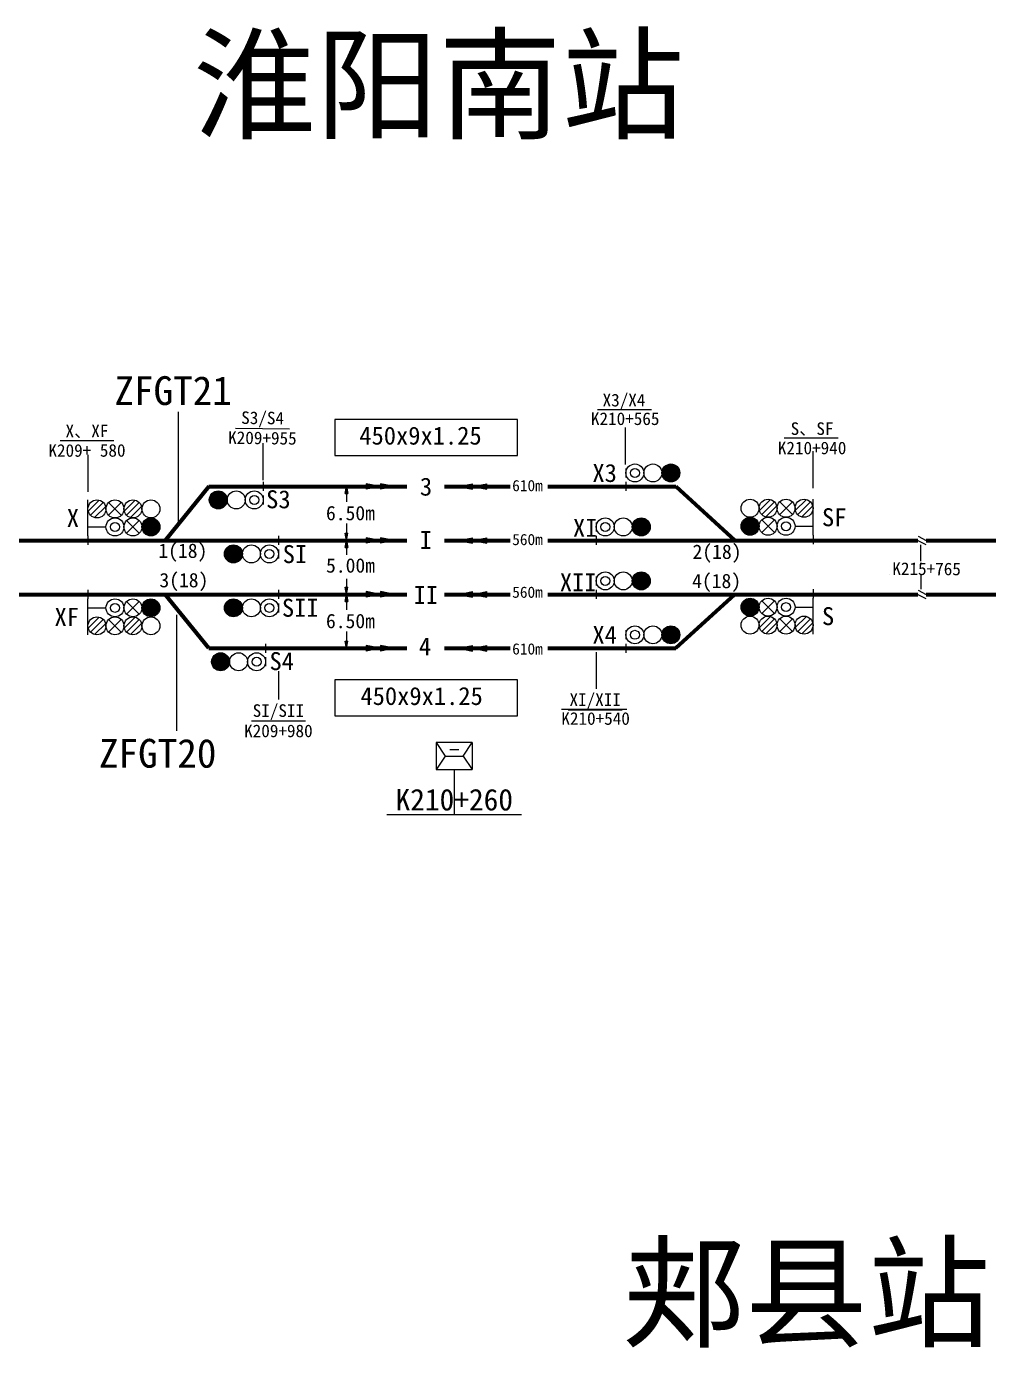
# Model space of a CAD drawing. Header units: millimetres. Extents: x -17381 to -15684, y 1883 to 2345.
# Drawn here: x -15915.7 to -15862.2, y 1995.8 to 2069.2 of the extents above; entities that cross this region are included whole.
import ezdxf
from ezdxf.enums import TextEntityAlignment as Align

# ---------------------------------------------------------------- set-up
doc = ezdxf.new("R2010")
doc.units = ezdxf.units.MM
for name, color, linetype in [('1', 1, 'Continuous'), ('D0', 7, 'Continuous'), ('供电臂', 7, 'Continuous'), ('站台', 7, 'Continuous')]:
    doc.layers.add(name, color=color, linetype=linetype)
doc.styles.get("Standard").update_dxf_attribs({"font": ''})
doc.styles.add('宋体', font='')
doc.styles.get('Standard').set_extended_font_data('SimSun')
doc.styles.get('宋体').set_extended_font_data('SimSun')

# ---------------------------------------------------------------- blocks, each defined once
blk = doc.blocks.new('Signal-Joint')
blk.add_line((0, 1), (0, -1))
blk = doc.blocks.new('Structure-Dwarf')
blk.add_line((0, -2), (0, 2))
blk = doc.blocks.new('Lights-U')
at = {"color": 50}
for p, q in [((-1.93, -0.52), (0.52, 1.93)), ((-1.41, -1.41), (1.41, 1.41)), ((-0.52, -1.93), (1.93, 0.52))]:
    blk.add_line(p, q, dxfattribs=at)
blk.add_circle((0, 0), 2, dxfattribs=at)
blk = doc.blocks.new('Lights-KDW')
for p, q in [((-1.41, -1.41), (1.41, 1.41)), ((1.41, -1.41), (-1.41, 1.41))]:
    blk.add_line(p, q)
blk.add_circle((0, 0), 2)
blk = doc.blocks.new('Lights-L')
at = {"color": 90}
blk.add_circle((0, 0), 2, dxfattribs=at)
blk = doc.blocks.new('Lights-H')
at = {"color": 10}
for radius in [2, 1.9, 1.8, 1.7, 1.6, 1.5, 1.4, 1.3, 1.2, 1.1, 1, 0.9, 0.8, 0.7, 0.6, 0.5, 0.4, 0.3, 0.2, 0.1]:
    blk.add_circle((0, 0), radius, dxfattribs=at)
blk = doc.blocks.new('Lights-B')
at = {"color": 255}
for radius in [2, 1]:
    blk.add_circle((0, 0), radius, dxfattribs=at)
blk = doc.blocks.new('Structure-4')
blk.add_line((-2, 0), (2, 0))
blk = doc.blocks.new('PM-JZ-ULH2UYB--M--A--X')
for name, p in [('Structure-Dwarf', (0, 7)), ('Lights-U', (2, 7)), ('Lights-KDW', (6, 7)), ('Lights-U', (10, 7)), ('Lights-L', (14, 7)), ('Structure-Dwarf', (0, 3)), ('Structure-4', (2, 3)), ('Lights-B', (6, 3)), ('Lights-KDW', (10, 3)), ('Lights-H', (14, 3)), ('Signal-Joint', (0, 0))]:
    blk.add_blockref(name, p)
at = {"width": 0.75}
blk.add_attdef('NAME', text='', height=2.5, dxfattribs=at).set_placement((-2, 5), align=Align.MIDDLE_RIGHT)
at = {"width": 0.75, "flags": 1}
for tag, p in [('ZB', (-2, 2)), ('DC', (-2, -1)), ('QHF', (-2, -4)), ('XHJID', (-2, -7)), ('JYJID', (-2, -10))]:
    blk.add_attdef(tag, text='', height=2.5, dxfattribs=at).set_placement(p, align=Align.MIDDLE_RIGHT)
blk = doc.blocks.new('PM-JZ-ULH2UYB--M--A-Y-S')
for name, p in [('Lights-L', (-14, 7)), ('Lights-U', (-10, 7)), ('Lights-KDW', (-6, 7)), ('Lights-U', (-2, 7)), ('Structure-Dwarf', (0, 7)), ('Lights-H', (-14, 3)), ('Lights-KDW', (-10, 3)), ('Lights-B', (-6, 3)), ('Structure-4', (-2, 3)), ('Structure-Dwarf', (0, 3)), ('Signal-Joint', (0, 0))]:
    blk.add_blockref(name, p)
at = {"width": 0.75}
blk.add_attdef('NAME', text='', height=2.5, dxfattribs=at).set_placement((2, 5), align=Align.MIDDLE_LEFT)
at = {"width": 0.75, "flags": 1}
for tag, p in [('ZB', (2, 2)), ('DC', (2, -1)), ('QHF', (2, -4)), ('XHJID', (2, -7)), ('JYJID', (2, -10))]:
    blk.add_attdef(tag, text='', height=2.5, dxfattribs=at).set_placement(p, align=Align.MIDDLE_LEFT)
blk = doc.blocks.new('PM-JZ-ULH2UYB--M--A-Y-X')
for name, p in [('Signal-Joint', (0, 0)), ('Structure-Dwarf', (0, -3)), ('Lights-B', (6, -3)), ('Lights-KDW', (10, -3)), ('Lights-H', (14, -3)), ('Structure-4', (2, -3)), ('Structure-Dwarf', (0, -7)), ('Lights-U', (2, -7)), ('Lights-KDW', (6, -7)), ('Lights-U', (10, -7)), ('Lights-L', (14, -7))]:
    blk.add_blockref(name, p)
at = {"width": 0.75}
blk.add_attdef('NAME', text='', height=2.5, dxfattribs=at).set_placement((-2, -5), align=Align.MIDDLE_RIGHT)
at = {"width": 0.75, "flags": 1}
for tag, p in [('ZB', (-2, -8)), ('DC', (-2, -11)), ('QHF', (-2, -14)), ('XHJID', (-2, -17)), ('JYJID', (-2, -20))]:
    blk.add_attdef(tag, text='', height=2.5, dxfattribs=at).set_placement(p, align=Align.MIDDLE_RIGHT)
blk = doc.blocks.new('PM-JZ-ULH2UYB--M--A--S')
for name, p in [('Signal-Joint', (0, 0)), ('Lights-H', (-14, -3)), ('Lights-KDW', (-10, -3)), ('Lights-B', (-6, -3)), ('Structure-Dwarf', (0, -3)), ('Lights-L', (-14, -7)), ('Lights-U', (-10, -7)), ('Lights-KDW', (-6, -7)), ('Structure-4', (-2, -3)), ('Lights-U', (-2, -7)), ('Structure-Dwarf', (0, -7))]:
    blk.add_blockref(name, p)
at = {"width": 0.75}
blk.add_attdef('NAME', text='', height=2.5, dxfattribs=at).set_placement((2, -5), align=Align.MIDDLE_LEFT)
at = {"width": 0.75, "flags": 1}
for tag, p in [('ZB', (2, -8)), ('DC', (2, -11)), ('QHF', (2, -14)), ('XHJID', (2, -17)), ('JYJID', (2, -20))]:
    blk.add_attdef(tag, text='', height=2.5, dxfattribs=at).set_placement(p, align=Align.MIDDLE_LEFT)
blk = doc.blocks.new('PM-CZ-HLB--M--A--S')
blk.add_line((0, -2), (0, -4))
for name, p in [('Signal-Joint', (0, 0)), ('Lights-H', (-10, -3)), ('Lights-L', (-6, -3)), ('Lights-B', (-2, -3))]:
    blk.add_blockref(name, p)
at = {"width": 0.75}
blk.add_attdef('NAME', text='', height=2.5, dxfattribs=at).set_placement((2, -3), align=Align.MIDDLE_LEFT)
at = {"width": 0.75, "flags": 1}
for tag, p in [('ZB', (2, -6)), ('DC', (2, -9)), ('QHF', (2, -12)), ('XHJID', (2, -15)), ('JYJID', (2, -18))]:
    blk.add_attdef(tag, text='', height=2.5, dxfattribs=at).set_placement(p, align=Align.MIDDLE_LEFT)
blk = doc.blocks.new('PM-CZ-HLB--M--A--X')
blk.add_line((0, 4), (0, 2))
for name, p in [('Lights-B', (2, 3)), ('Lights-L', (6, 3)), ('Lights-H', (10, 3)), ('Signal-Joint', (0, 0))]:
    blk.add_blockref(name, p)
at = {"width": 0.75}
blk.add_attdef('NAME', text='', height=2.5, dxfattribs=at).set_placement((-2, 3), align=Align.MIDDLE_RIGHT)
at = {"width": 0.75, "flags": 1}
for tag, p in [('ZB', (-2, 0)), ('DC', (-2, -3)), ('QHF', (-2, -6)), ('XHJID', (-2, -9)), ('JYJID', (-2, -12))]:
    blk.add_attdef(tag, text='', height=2.5, dxfattribs=at).set_placement(p, align=Align.MIDDLE_RIGHT)
blk = doc.blocks.new('PM-KP-')
at = {"color": 3}
blk.add_line((0, 6), (0, -6), dxfattribs=at)
at = {"width": 0.75}
for tag, p in [('KMPOST', (1.5, 0)), ('NAME', (-1.5, 0))]:
    blk.add_attdef(tag, text='', height=2, rotation=90, dxfattribs=at).set_placement(p, align=Align.MIDDLE)
at = {"width": 0.75, "flags": 1}
blk.add_attdef('KMPOSTID', text='', height=2, dxfattribs=at).set_placement((0, -8), align=Align.MIDDLE)

msp = doc.modelspace()

# ---------------------------------------------------------------- hatches: boundary and pattern name
at = {"lineweight": -3}
for points in [[(-15895.998, 2043.663), (-15896.798, 2043.813), (-15896.798, 2043.513)], [(-15895.198, 2043.663), (-15895.998, 2043.813), (-15895.998, 2043.513)], [(-15891.676, 2043.663), (-15890.876, 2043.513), (-15890.876, 2043.813)], [(-15890.876, 2043.663), (-15890.076, 2043.513), (-15890.076, 2043.813)], [(-15897.88, 2043.663), (-15897.955, 2043.263), (-15897.805, 2043.263)], [(-15897.88, 2040.663), (-15897.955, 2041.063), (-15897.805, 2041.063)], [(-15895.998, 2040.663), (-15896.798, 2040.813), (-15896.798, 2040.513)], [(-15895.198, 2040.663), (-15895.998, 2040.813), (-15895.998, 2040.513)], [(-15891.676, 2040.663), (-15890.876, 2040.513), (-15890.876, 2040.813)], [(-15890.876, 2040.663), (-15890.076, 2040.513), (-15890.076, 2040.813)], [(-15897.88, 2040.663), (-15897.955, 2040.263), (-15897.805, 2040.263)], [(-15897.88, 2037.663), (-15897.955, 2038.063), (-15897.805, 2038.063)], [(-15897.88, 2037.663), (-15897.955, 2037.263), (-15897.805, 2037.263)], [(-15895.998, 2037.663), (-15896.798, 2037.813), (-15896.798, 2037.513)], [(-15895.198, 2037.663), (-15895.998, 2037.813), (-15895.998, 2037.513)], [(-15891.676, 2037.663), (-15890.876, 2037.513), (-15890.876, 2037.813)], [(-15890.876, 2037.663), (-15890.076, 2037.513), (-15890.076, 2037.813)], [(-15897.88, 2034.663), (-15897.955, 2035.063), (-15897.805, 2035.063)], [(-15895.998, 2034.663), (-15896.798, 2034.813), (-15896.798, 2034.513)], [(-15895.198, 2034.663), (-15895.998, 2034.813), (-15895.998, 2034.513)], [(-15891.676, 2034.663), (-15890.876, 2034.513), (-15890.876, 2034.813)], [(-15890.876, 2034.663), (-15890.076, 2034.513), (-15890.076, 2034.813)]]:
    msp.add_hatch(color=0, dxfattribs=at).paths.add_polyline_path(points)

# ---------------------------------------------------------------- linework, layer by layer
at = {"color": 1, "lineweight": -3}
for p, q in [((-15907.248, 2047.806), (-15907.248, 2041.604)), ((-15867.691, 2038.75), (-15867.691, 2038.75)), ((-15867.691, 2038.75), (-15867.691, 2038.75)), ((-15867.691, 2038.75), (-15867.691, 2038.75)), ((-15867.691, 2038.75), (-15867.691, 2038.75)), ((-15867.691, 2038.75), (-15867.691, 2038.75)), ((-15867.691, 2038.75), (-15867.691, 2038.75)), ((-15867.691, 2038.75), (-15867.691, 2038.75))]:
    msp.add_line(p, q, dxfattribs=at)
at = {"color": 0, "lineweight": -3}
for p, q in [((-15882.374, 2044.893), (-15882.374, 2046.942)), ((-15902.511, 2044.015), (-15902.511, 2046.065)), ((-15912.238, 2043.364), (-15912.238, 2045.413)), ((-15871.945, 2043.568), (-15871.945, 2045.617)), ((-15896.798, 2043.813), (-15895.998, 2043.663)), ((-15895.998, 2043.663), (-15896.798, 2043.813)), ((-15896.798, 2043.813), (-15896.798, 2043.513)), ((-15895.998, 2043.813), (-15895.198, 2043.663)), ((-15895.198, 2043.663), (-15895.998, 2043.813)), ((-15895.998, 2043.813), (-15895.998, 2043.513)), ((-15891.676, 2043.663), (-15890.876, 2043.813)), ((-15890.876, 2043.663), (-15890.076, 2043.813)), ((-15890.876, 2043.513), (-15890.876, 2043.813)), ((-15890.076, 2043.513), (-15890.076, 2043.813)), ((-15897.955, 2043.263), (-15897.88, 2043.663)), ((-15897.88, 2043.663), (-15897.955, 2043.263)), ((-15897.955, 2043.263), (-15897.805, 2043.263)), ((-15897.88, 2043.663), (-15897.805, 2043.263)), ((-15895.998, 2043.663), (-15896.798, 2043.513)), ((-15895.998, 2043.663), (-15895.198, 2043.663)), ((-15895.198, 2043.663), (-15895.998, 2043.513)), ((-15891.027, 2043.663), (-15891.676, 2043.663)), ((-15890.876, 2043.663), (-15891.676, 2043.663)), ((-15890.876, 2043.513), (-15891.676, 2043.663)), ((-15891.676, 2043.663), (-15890.876, 2043.513)), ((-15890.076, 2043.513), (-15890.876, 2043.663)), ((-15890.876, 2043.663), (-15890.076, 2043.513)), ((-15897.955, 2041.063), (-15897.88, 2040.663)), ((-15897.88, 2040.663), (-15897.955, 2041.063)), ((-15897.955, 2041.063), (-15897.805, 2041.063)), ((-15897.88, 2040.663), (-15897.805, 2041.063)), ((-15896.798, 2040.813), (-15895.998, 2040.663)), ((-15895.998, 2040.663), (-15896.798, 2040.813)), ((-15896.798, 2040.813), (-15896.798, 2040.513)), ((-15895.998, 2040.813), (-15895.198, 2040.663)), ((-15895.198, 2040.663), (-15895.998, 2040.813)), ((-15895.998, 2040.813), (-15895.998, 2040.513)), ((-15891.676, 2040.663), (-15890.876, 2040.813)), ((-15890.876, 2040.663), (-15890.076, 2040.813)), ((-15890.876, 2040.513), (-15890.876, 2040.813)), ((-15890.076, 2040.513), (-15890.076, 2040.813)), ((-15897.955, 2040.263), (-15897.88, 2040.663)), ((-15897.88, 2040.663), (-15897.955, 2040.263)), ((-15897.955, 2040.263), (-15897.805, 2040.263)), ((-15897.88, 2040.663), (-15897.805, 2040.263)), ((-15895.998, 2040.663), (-15896.798, 2040.513)), ((-15895.998, 2040.663), (-15895.198, 2040.663)), ((-15895.198, 2040.663), (-15895.998, 2040.513)), ((-15891.027, 2040.663), (-15891.676, 2040.663)), ((-15890.876, 2040.663), (-15891.676, 2040.663)), ((-15890.876, 2040.513), (-15891.676, 2040.663)), ((-15891.676, 2040.663), (-15890.876, 2040.513)), ((-15890.076, 2040.513), (-15890.876, 2040.663)), ((-15890.876, 2040.663), (-15890.076, 2040.513)), ((-15865.963, 2039.511), (-15865.963, 2040.422)), ((-15865.958, 2038.736), (-15865.958, 2037.943)), ((-15897.955, 2038.063), (-15897.88, 2037.663)), ((-15897.88, 2037.663), (-15897.955, 2038.063)), ((-15897.955, 2038.063), (-15897.805, 2038.063)), ((-15897.88, 2037.663), (-15897.805, 2038.063)), ((-15897.955, 2037.263), (-15897.88, 2037.663)), ((-15897.88, 2037.663), (-15897.955, 2037.263)), ((-15897.955, 2037.263), (-15897.805, 2037.263)), ((-15897.88, 2037.663), (-15897.805, 2037.263)), ((-15896.798, 2037.813), (-15895.998, 2037.663)), ((-15895.998, 2037.663), (-15896.798, 2037.813)), ((-15896.798, 2037.813), (-15896.798, 2037.513)), ((-15895.998, 2037.663), (-15896.798, 2037.513)), ((-15895.998, 2037.813), (-15895.198, 2037.663)), ((-15895.198, 2037.663), (-15895.998, 2037.813)), ((-15895.998, 2037.813), (-15895.998, 2037.513)), ((-15895.998, 2037.663), (-15895.198, 2037.663)), ((-15895.198, 2037.663), (-15895.998, 2037.513)), ((-15891.676, 2037.663), (-15890.876, 2037.813)), ((-15891.027, 2037.663), (-15891.676, 2037.663)), ((-15890.876, 2037.663), (-15891.676, 2037.663)), ((-15890.876, 2037.513), (-15891.676, 2037.663)), ((-15891.676, 2037.663), (-15890.876, 2037.513)), ((-15890.876, 2037.663), (-15890.076, 2037.813)), ((-15890.876, 2037.513), (-15890.876, 2037.813)), ((-15890.076, 2037.513), (-15890.876, 2037.663)), ((-15890.876, 2037.663), (-15890.076, 2037.513)), ((-15890.076, 2037.513), (-15890.076, 2037.813)), ((-15897.955, 2035.063), (-15897.88, 2034.663)), ((-15897.88, 2034.663), (-15897.955, 2035.063)), ((-15897.955, 2035.063), (-15897.805, 2035.063)), ((-15897.88, 2034.663), (-15897.805, 2035.063)), ((-15896.798, 2034.813), (-15895.998, 2034.663)), ((-15895.998, 2034.663), (-15896.798, 2034.813)), ((-15896.798, 2034.813), (-15896.798, 2034.513)), ((-15895.998, 2034.663), (-15896.798, 2034.513)), ((-15895.998, 2034.813), (-15895.198, 2034.663)), ((-15895.198, 2034.663), (-15895.998, 2034.813)), ((-15895.998, 2034.813), (-15895.998, 2034.513)), ((-15895.998, 2034.663), (-15895.198, 2034.663)), ((-15895.198, 2034.663), (-15895.998, 2034.513)), ((-15891.676, 2034.663), (-15890.876, 2034.813)), ((-15891.027, 2034.663), (-15891.676, 2034.663)), ((-15890.876, 2034.663), (-15891.676, 2034.663)), ((-15890.876, 2034.513), (-15891.676, 2034.663)), ((-15891.676, 2034.663), (-15890.876, 2034.513)), ((-15890.876, 2034.663), (-15890.076, 2034.813)), ((-15890.876, 2034.513), (-15890.876, 2034.813)), ((-15890.076, 2034.513), (-15890.876, 2034.663)), ((-15890.876, 2034.663), (-15890.076, 2034.513)), ((-15890.076, 2034.513), (-15890.076, 2034.813)), ((-15883.993, 2032.405), (-15883.993, 2034.454)), ((-15901.639, 2031.824), (-15901.639, 2033.39)), ((-15892.897, 2029.42), (-15892.897, 2027.92)), ((-15890.897, 2029.42), (-15892.897, 2029.42)), ((-15892.897, 2029.42), (-15892.397, 2028.67)), ((-15892.147, 2029.038), (-15891.647, 2029.038)), ((-15891.397, 2028.67), (-15890.897, 2029.42)), ((-15890.897, 2029.42), (-15890.897, 2027.92)), ((-15892.397, 2028.67), (-15892.878, 2027.95)), ((-15892.397, 2028.67), (-15891.397, 2028.67)), ((-15891.397, 2028.67), (-15890.897, 2027.92)), ((-15892.897, 2027.92), (-15890.897, 2027.92)), ((-15891.897, 2027.92), (-15891.897, 2025.42)), ((-15895.647, 2025.42), (-15888.147, 2025.42))]:
    msp.add_line(p, q, dxfattribs=at)
at = {"color": 1, "lineweight": 70}
msp.add_line((-15879.586, 2043.663), (-15876.296, 2040.663), dxfattribs=at)
at = {"color": 7, "linetype": 'Continuous'}
for p, q in [((-15866.104, 2040.897), (-15865.657, 2040.663)), ((-15866.126, 2040.663), (-15865.679, 2040.428)), ((-15866.104, 2037.897), (-15865.657, 2037.663)), ((-15866.126, 2037.663), (-15865.679, 2037.428))]:
    msp.add_line(p, q, dxfattribs=at)
at = {"color": 5, "lineweight": 100}
msp.add_line((-15865.657, 2040.663), (-15860.823, 2040.663), dxfattribs=at)
at = {"color": 5, "lineweight": 70}
msp.add_line((-15879.586, 2034.663), (-15876.296, 2037.663), dxfattribs=at)
at = {"color": 1, "lineweight": 100}
msp.add_line((-15865.657, 2037.663), (-15860.823, 2037.663), dxfattribs=at)
at = {"color": 5, "lineweight": -3}
msp.add_line((-15907.316, 2030.082), (-15907.316, 2036.518), dxfattribs=at)
at = {"color": 3, "lineweight": -3}
msp.add_line((-15885.931, 2031.273), (-15882.296, 2031.273), dxfattribs=at)
at = {"layer": '1', "color": 1, "lineweight": 100}
for p, q in [((-15917.617, 2040.663), (-15894.524, 2040.663)), ((-15892.43, 2040.663), (-15888.781, 2040.663)), ((-15886.686, 2040.663), (-15866.126, 2040.663))]:
    msp.add_line(p, q, dxfattribs=at)
at = {"layer": '1', "color": 5, "lineweight": 100}
for p, q in [((-15917.617, 2037.655), (-15902.807, 2037.663)), ((-15908.282, 2037.663), (-15894.524, 2037.663)), ((-15892.43, 2037.663), (-15888.781, 2037.663)), ((-15886.686, 2037.663), (-15866.126, 2037.663))]:
    msp.add_line(p, q, dxfattribs=at)
at = {"layer": 'D0', "color": 1, "lineweight": 70}
for p, q in [((-15905.542, 2043.663), (-15894.524, 2043.663)), ((-15892.43, 2043.663), (-15888.781, 2043.663)), ((-15886.686, 2043.663), (-15879.586, 2043.663))]:
    msp.add_line(p, q, dxfattribs=at)
at = {"layer": 'D0', "color": 0}
for p, q in [((-15897.88, 2043.663), (-15897.88, 2042.809)), ((-15897.88, 2043.663), (-15897.88, 2043.663)), ((-15897.88, 2043.663), (-15897.88, 2043.663)), ((-15897.88, 2043.663), (-15897.88, 2043.663)), ((-15897.88, 2043.663), (-15897.88, 2043.663)), ((-15897.88, 2041.6), (-15897.88, 2040.746)), ((-15897.88, 2040.663), (-15897.88, 2039.87)), ((-15897.88, 2040.663), (-15897.88, 2040.663)), ((-15897.88, 2040.663), (-15897.88, 2040.663)), ((-15897.88, 2038.523), (-15897.88, 2037.663)), ((-15897.88, 2037.663), (-15897.88, 2036.809)), ((-15897.88, 2037.663), (-15897.88, 2037.663)), ((-15897.88, 2037.663), (-15897.88, 2037.663)), ((-15897.88, 2037.663), (-15897.88, 2037.663)), ((-15897.88, 2037.663), (-15897.88, 2037.663)), ((-15897.88, 2035.6), (-15897.88, 2034.746)), ((-15897.88, 2034.663), (-15897.88, 2034.663)), ((-15897.88, 2034.663), (-15897.88, 2034.663))]:
    msp.add_line(p, q, dxfattribs=at)
at = {"layer": 'D0', "color": 5, "lineweight": 70}
for p, q in [((-15905.542, 2034.663), (-15894.524, 2034.663)), ((-15892.43, 2034.663), (-15888.781, 2034.663)), ((-15886.686, 2034.663), (-15879.586, 2034.663))]:
    msp.add_line(p, q, dxfattribs=at)
at = {"layer": '站台', "color": 0, "lineweight": -3}
for p, q in [((-15898.54, 2047.39), (-15898.54, 2045.39)), ((-15888.386, 2047.39), (-15898.54, 2047.39)), ((-15888.386, 2045.39), (-15888.386, 2047.39)), ((-15898.54, 2045.39), (-15888.386, 2045.39)), ((-15898.54, 2032.91), (-15898.54, 2030.91)), ((-15888.386, 2032.91), (-15898.54, 2032.91)), ((-15888.386, 2030.91), (-15888.386, 2032.91)), ((-15898.54, 2030.91), (-15888.386, 2030.91))]:
    msp.add_line(p, q, dxfattribs=at)
at = {"layer": '站台', "color": 1, "lineweight": 70}
msp.add_line((-15905.542, 2043.663), (-15907.969, 2040.663), dxfattribs=at)
at = {"layer": '站台', "color": 5, "lineweight": 70}
msp.add_line((-15905.542, 2034.663), (-15907.969, 2037.659), dxfattribs=at)

# ---------------------------------------------------------------- block references
at = {"layer": 'D0', "color": 0}
ref = msp.add_blockref('PM-KP-', (-15882.432, 2047.92), dxfattribs=dict(at, xscale=0.25, yscale=0.25, zscale=0.25, rotation=270))
ref.add_attrib('NAME', 'X3/X4', dxfattribs={"layer": '0', "height": 0.7, "style": '宋体'}).set_placement((-15882.458, 2048.407), align=Align.MIDDLE)
ref.add_attrib('KMPOST', 'K210+565', dxfattribs={"layer": '0', "height": 0.7, "style": '宋体'}).set_placement((-15882.392, 2047.424), align=Align.MIDDLE)
ref = msp.add_blockref('PM-KP-', (-15902.552, 2046.869), dxfattribs=dict(at, xscale=0.2499999999992165, yscale=0.2499999999992165, zscale=0.2499999999992165, rotation=269.1926930540453))
ref.add_attrib('NAME', 'S3/S4', dxfattribs={"layer": '0', "height": 0.7, "rotation": 359.19269, "style": '宋体'}).set_placement((-15902.547, 2047.417), align=Align.MIDDLE)
ref.add_attrib('KMPOST', 'K209+955', dxfattribs={"layer": '0', "height": 0.7, "rotation": 359.19269, "style": '宋体'}).set_placement((-15902.558, 2046.355), align=Align.MIDDLE)
ref = msp.add_blockref('PM-KP-', (-15912.31, 2046.197), dxfattribs=dict(at, xscale=0.2500000000000915, yscale=0.2500000000000915, zscale=0.2500000000000915, rotation=270.1007653758671))
ref.add_attrib('NAME', 'X、XF', dxfattribs={"layer": '0', "height": 0.7, "rotation": 0.10077, "style": '宋体'}).set_placement((-15912.311, 2046.726), align=Align.MIDDLE)
ref.add_attrib('KMPOST', 'K209+ 580', dxfattribs={"layer": '0', "height": 0.7, "rotation": 0.10077, "style": '宋体'}).set_placement((-15912.31, 2045.66), align=Align.MIDDLE)
ref = msp.add_blockref('PM-KP-', (-15872.048, 2046.346), dxfattribs=dict(at, xscale=0.25, yscale=0.25, zscale=0.25, rotation=270))
ref.add_attrib('NAME', 'S、SF', dxfattribs={"layer": '0', "height": 0.7, "style": '宋体'}).set_placement((-15872.003, 2046.856), align=Align.MIDDLE)
ref.add_attrib('KMPOST', 'K210+940', dxfattribs={"layer": '0', "height": 0.7, "style": '宋体'}).set_placement((-15872.003, 2045.798), align=Align.MIDDLE)
ref = msp.add_blockref('PM-CZ-HLB--M--A--X', (-15882.354, 2043.663), dxfattribs=dict(at, xscale=0.25, yscale=0.25, zscale=0.25))
ref.add_attrib('NAME', 'X3', dxfattribs={"layer": '0', "height": 1, "style": '宋体'}).set_placement((-15882.854, 2044.413), align=Align.MIDDLE_RIGHT)
ref = msp.add_blockref('PM-CZ-HLB--M--A--S', (-15902.511, 2043.663), dxfattribs=dict(at, xscale=0.25, yscale=0.25, zscale=0.25))
ref.add_attrib('NAME', 'S3', dxfattribs={"layer": '0', "height": 1, "style": '宋体'}).set_placement((-15902.351, 2042.95), align=Align.MIDDLE_LEFT)
ref = msp.add_blockref('PM-JZ-ULH2UYB--M--A--X', (-15912.254, 2040.663), dxfattribs=dict(at, xscale=0.25, yscale=0.25, zscale=0.25))
ref.add_attrib('NAME', 'X', dxfattribs={"layer": '0', "height": 1, "style": '宋体'}).set_placement((-15912.754, 2041.913), align=Align.MIDDLE_RIGHT)
ref = msp.add_blockref('PM-JZ-ULH2UYB--M--A-Y-S', (-15871.952, 2040.702), dxfattribs=dict(at, xscale=0.25, yscale=0.25, zscale=0.25))
ref.add_attrib('NAME', 'SF', dxfattribs={"layer": '0', "height": 1, "style": '宋体'}).set_placement((-15871.452, 2041.952), align=Align.MIDDLE_LEFT)
ref = msp.add_blockref('PM-CZ-HLB--M--A--X', (-15884.003, 2040.663), dxfattribs=dict(at, xscale=0.25, yscale=0.25, zscale=0.25))
ref.add_attrib('NAME', 'XI', dxfattribs={"layer": '0', "height": 1, "style": '宋体'}).set_placement((-15883.935, 2041.362), align=Align.MIDDLE_RIGHT)
ref = msp.add_blockref('PM-CZ-HLB--M--A--S', (-15901.671, 2040.663), dxfattribs=dict(at, xscale=0.25, yscale=0.25, zscale=0.25))
ref.add_attrib('NAME', 'SI', dxfattribs={"layer": '0', "height": 1, "style": '宋体'}).set_placement((-15901.43, 2039.902), align=Align.MIDDLE_LEFT)
ref = msp.add_blockref('PM-CZ-HLB--M--A--X', (-15884.003, 2037.663), dxfattribs=dict(at, xscale=0.25, yscale=0.25, zscale=0.25))
ref.add_attrib('NAME', 'XII', dxfattribs={"layer": '0', "height": 1, "style": '宋体'}).set_placement((-15883.986, 2038.335), align=Align.MIDDLE_RIGHT)
ref = msp.add_blockref('PM-JZ-ULH2UYB--M--A-Y-X', (-15912.254, 2037.663), dxfattribs=dict(at, xscale=0.25, yscale=0.25, zscale=0.25))
ref.add_attrib('NAME', 'XF', dxfattribs={"layer": '0', "height": 1, "style": '宋体'}).set_placement((-15912.754, 2036.413), align=Align.MIDDLE_RIGHT)
ref = msp.add_blockref('PM-CZ-HLB--M--A--S', (-15901.671, 2037.663), dxfattribs=dict(at, xscale=0.25, yscale=0.25, zscale=0.25))
ref.add_attrib('NAME', 'SII', dxfattribs={"layer": '0', "height": 1, "style": '宋体'}).set_placement((-15901.472, 2036.918), align=Align.MIDDLE_LEFT)
ref = msp.add_blockref('PM-JZ-ULH2UYB--M--A--S', (-15871.952, 2037.702), dxfattribs=dict(at, xscale=0.25, yscale=0.25, zscale=0.25))
ref.add_attrib('NAME', 'S', dxfattribs={"layer": '0', "height": 1, "style": '宋体'}).set_placement((-15871.452, 2036.452), align=Align.MIDDLE_LEFT)
ref = msp.add_blockref('PM-CZ-HLB--M--A--X', (-15882.354, 2034.663), dxfattribs=dict(at, xscale=0.25, yscale=0.25, zscale=0.25))
ref.add_attrib('NAME', 'X4', dxfattribs={"layer": '0', "height": 1, "style": '宋体'}).set_placement((-15882.854, 2035.413), align=Align.MIDDLE_RIGHT)
ref = msp.add_blockref('PM-CZ-HLB--M--A--S', (-15902.381, 2034.663), dxfattribs=dict(at, xscale=0.25, yscale=0.25, zscale=0.25))
ref.add_attrib('NAME', 'S4', dxfattribs={"layer": '0', "height": 1, "style": '宋体'}).set_placement((-15902.164, 2033.951), align=Align.MIDDLE_LEFT)
ref = msp.add_blockref('PM-KP-', (-15884.066, 2031.232), dxfattribs=dict(at, xscale=0.25, yscale=0.25, zscale=0.25, rotation=270))
ref.add_attrib('NAME', 'XI/XII', dxfattribs={"layer": '0', "height": 0.7, "style": '宋体'}).set_placement((-15884.06, 2031.754), align=Align.MIDDLE)
ref.add_attrib('KMPOST', 'K210+540', dxfattribs={"layer": '0', "height": 0.7, "style": '宋体'}).set_placement((-15884.036, 2030.754), align=Align.MIDDLE)
ref = msp.add_blockref('PM-KP-', (-15901.67, 2030.606), dxfattribs=dict(at, xscale=0.25, yscale=0.25, zscale=0.25, rotation=270))
ref.add_attrib('NAME', 'SI/SII', dxfattribs={"layer": '0', "height": 0.7, "style": '宋体'}).set_placement((-15901.67, 2031.143), align=Align.MIDDLE)
ref.add_attrib('KMPOST', 'K209+980', dxfattribs={"layer": '0', "height": 0.7, "style": '宋体'}).set_placement((-15901.67, 2030.066), align=Align.MIDDLE)

# ---------------------------------------------------------------- texts
at = {"color": 0, "linetype": 'ByBlock', "lineweight": -2, "style": '宋体'}
for s, p in [('3', (-15893.803, 2043.154)), ('I', (-15893.818, 2040.189)), ('II', (-15894.156, 2037.133)), ('4', (-15893.863, 2034.266))]:
    msp.add_text(s, height=1, dxfattribs=at).set_placement(p)
at = {"color": 0, "linetype": 'ByBlock', "style": '宋体'}
for s, p in [('610m', (-15888.672, 2043.4)), ('560m', (-15888.672, 2040.401)), ('560m', (-15888.672, 2037.472)), ('610m', (-15888.672, 2034.319))]:
    msp.add_text(s, height=0.625, dxfattribs=at).set_placement(p)
at = {"color": 0, "style": '宋体'}
for s, height, p in [('1(18)', 0.8, (-15908.341, 2039.689)), ('2(18)', 0.8, (-15878.648, 2039.633)), ('3(18)', 0.8, (-15908.284, 2038.055)), ('4(18)', 0.8, (-15878.671, 2038.008)), ('郏县站', 5, (-15882.552, 1996.327))]:
    msp.add_text(s, height=height, dxfattribs=at).set_placement(p)
msp.add_text('K210+260', height=1.2, dxfattribs=at).set_placement((-15891.893, 2025.648), align=Align.CENTER)
at = {"color": 1, "lineweight": -3, "insert": (-15910.787, 2049.792), "char_height": 1.6, "width": 6.96267, "attachment_point": 1, "style": '宋体'}
msp.add_mtext('ZFGT21', dxfattribs=at)
at = {"color": 5, "lineweight": -3, "insert": (-15911.645, 2029.626), "char_height": 1.6, "width": 7.41199, "attachment_point": 1, "style": '宋体'}
msp.add_mtext('ZFGT20', dxfattribs=at)
at = {"layer": 'D0', "color": 0, "style": '宋体'}
for s, height, p in [('淮阳南站', 5, (-15906.398, 2063.507)), ('450x9x1.25', 1, (-15897.172, 2045.991)), ('450x9x1.25', 1, (-15897.109, 2031.511))]:
    msp.add_text(s, height=height, dxfattribs=at).set_placement(p)
for s, p in [('6.50m', (-15897.664, 2041.783)), ('5.00m', (-15897.66, 2038.871)), ('6.50m', (-15897.664, 2035.783))]:
    msp.add_text(s, height=0.8, dxfattribs=at).set_placement(p, align=Align.CENTER)
at = {"layer": '供电臂', "color": 7, "lineweight": -3, "style": '宋体'}
msp.add_text('K215+765', height=0.7, rotation=359.62295, dxfattribs=at).set_placement((-15867.544, 2038.747))

doc.saveas('drawing.dxf')
